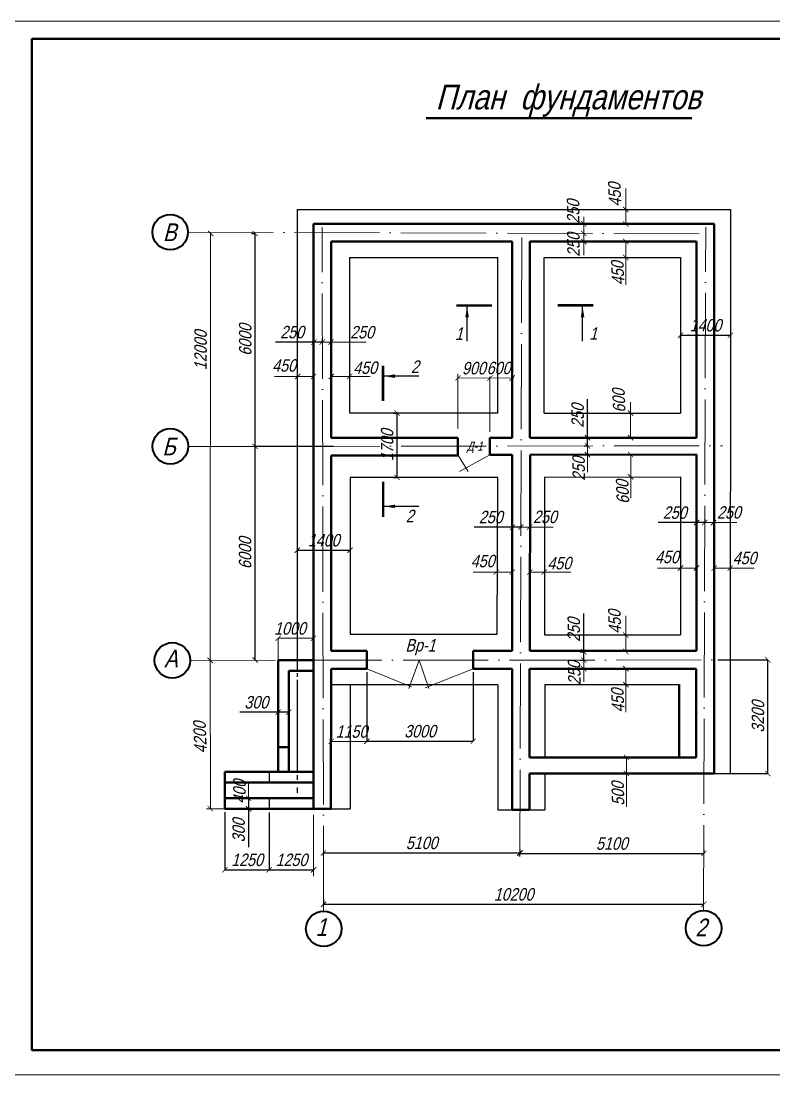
# Model space of a CAD drawing. Header units: millimetres. Extents: x -1570823 to -1042875, y 1331607 to 1425447.
# Drawn here: x -1230011 to -1208800, y 1331868 to 1361568 of the extents above; entities that cross this region are included whole.
import ezdxf

# ---------------------------------------------------------------- set-up
doc = ezdxf.new("R2010")
doc.units = ezdxf.units.MM
doc.linetypes.add('ACAD_ISO04W100', pattern=[30, 24, -3, 0, -3])
for name, color, linetype, lineweight in [('оси', 170, 'ACAD_ISO04W100', 15), ('Пр', 7, 'Continuous', 60), ('проект', 7, 'Continuous', 50), ('Разм.', 7, 'Continuous', 15), ('размер', 7, 'Continuous', 15)]:
    doc.layers.add(name, color=color, linetype=linetype, lineweight=lineweight)
doc.layers.add('разм', color=7, linetype='Continuous')
doc.styles.get("Standard").update_dxf_attribs({"font": 'ARIALN.TTF', "oblique": 15, "height": 350})
doc.dimstyles.new('100', dxfattribs={"dimtxt": 350, "dimasz": 150, "dimexe": 1.25, "dimexo": 100, "dimgap": 100, "dimtad": 1, "dimdec": 0, "dimrnd": 5, "dimtxsty": 'Standard', "dimblk": 'ARCHTICK', "dimcen": 250, "dimaunit": 1, "dimadec": 1, "dimazin": 0, "dimtfac": 1, "dimtdec": 0, "dimtmove": 0, "dimatfit": 3, "dimldrblk": 'NONE', "dimfxl": 1, "dimarcsym": 0})

# ---------------------------------------------------------------- blocks, each defined once
blk = doc.blocks.new('_ArchTick')
at = {"color": 0, "linetype": 'ByBlock', "lineweight": 0, "const_width": 0.15}
blk.add_lwpolyline([(-0.5, -0.5), (0.5, 0.5)], dxfattribs=at)
blk = doc.blocks.new('*D24')
at = {"layer": 'проект', "color": 0, "lineweight": -2, "ltscale": 25, "transparency": 16777216}
for p, q in [((-1223424, 1349579), (-1223417, 1349579)), ((-1223418, 1343562), (-1223418, 1349579)), ((-1223424, 1343562), (-1223417, 1343562))]:
    blk.add_line(p, q, dxfattribs=at)
at = {"layer": 'проект', "color": 0, "lineweight": -2, "ltscale": 25, "transparency": 16777216, "xscale": 150, "yscale": 150, "zscale": 150}
for p, rotation in [((-1223418, 1349579), 90), ((-1223418, 1343562), 270)]:
    blk.add_blockref('_ArchTick', p, dxfattribs=dict(at, rotation=rotation))
at = {"layer": 'проект', "color": 0, "lineweight": 5, "ltscale": 25, "transparency": 16777216, "insert": (-1223697, 1346570), "char_height": 350, "attachment_point": 5, "rotation": 90}
blk.add_mtext('6000', dxfattribs=at)
blk = doc.blocks.new('_None')
blk = doc.blocks.new('*D25')
at = {"layer": 'проект', "color": 0, "lineweight": -2, "ltscale": 25, "transparency": 16777216}
for p, q in [((-1223516, 1355579), (-1223417, 1355579)), ((-1223416, 1349579), (-1223416, 1355579)), ((-1221207, 1349579), (-1223417, 1349579))]:
    blk.add_line(p, q, dxfattribs=at)
at = {"layer": 'проект', "color": 0, "lineweight": -2, "ltscale": 25, "transparency": 16777216, "xscale": 150, "yscale": 150, "zscale": 150}
for p, rotation in [((-1223416, 1355579), 90), ((-1223416, 1349579), 270)]:
    blk.add_blockref('_ArchTick', p, dxfattribs=dict(at, rotation=rotation))
at = {"layer": 'проект', "color": 0, "lineweight": 5, "ltscale": 25, "transparency": 16777216, "insert": (-1223694, 1352579), "char_height": 350, "attachment_point": 5, "rotation": 90}
blk.add_mtext('6000', dxfattribs=at)
blk = doc.blocks.new('*D26')
at = {"layer": 'проект', "color": 0, "lineweight": -2, "ltscale": 25, "transparency": 16777216}
for p, q in [((-1223424, 1349579), (-1223417, 1349579)), ((-1223418, 1343562), (-1223418, 1349579)), ((-1223424, 1343562), (-1223417, 1343562))]:
    blk.add_line(p, q, dxfattribs=at)
at = {"layer": 'проект', "color": 0, "lineweight": -2, "ltscale": 25, "transparency": 16777216, "xscale": 150, "yscale": 150, "zscale": 150}
for p, rotation in [((-1223418, 1349579), 90), ((-1223418, 1343562), 270)]:
    blk.add_blockref('_ArchTick', p, dxfattribs=dict(at, rotation=rotation))
at = {"layer": 'проект', "color": 0, "lineweight": 5, "ltscale": 25, "transparency": 16777216, "insert": (-1223697, 1346570), "char_height": 350, "attachment_point": 5, "rotation": 90}
blk.add_mtext('6000', dxfattribs=at)
blk = doc.blocks.new('*D27')
at = {"layer": 'проект', "color": 0, "lineweight": -2, "ltscale": 25, "transparency": 16777216}
for p, q in [((-1223516, 1355579), (-1223417, 1355579)), ((-1223416, 1349579), (-1223416, 1355579)), ((-1221207, 1349579), (-1223417, 1349579))]:
    blk.add_line(p, q, dxfattribs=at)
at = {"layer": 'проект', "color": 0, "lineweight": -2, "ltscale": 25, "transparency": 16777216, "xscale": 150, "yscale": 150, "zscale": 150}
for p, rotation in [((-1223416, 1355579), 90), ((-1223416, 1349579), 270)]:
    blk.add_blockref('_ArchTick', p, dxfattribs=dict(at, rotation=rotation))
at = {"layer": 'проект', "color": 0, "lineweight": 5, "ltscale": 25, "transparency": 16777216, "insert": (-1223694, 1352579), "char_height": 350, "attachment_point": 5, "rotation": 90}
blk.add_mtext('6000', dxfattribs=at)
blk = doc.blocks.new('*D44')
at = {"layer": 'разм', "color": 0, "lineweight": -2, "ltscale": 25, "transparency": 16777216}
for p, q in [((-1220271, 1343216), (-1220271, 1341273)), ((-1217271, 1343216), (-1217271, 1341273)), ((-1220271, 1341275), (-1217271, 1341275))]:
    blk.add_line(p, q, dxfattribs=at)
at = {"layer": 'разм', "color": 0, "lineweight": -2, "ltscale": 25, "transparency": 16777216, "xscale": 150, "yscale": 150, "zscale": 150, "rotation": 180}
blk.add_blockref('_ArchTick', (-1220271, 1341275), dxfattribs=at)
at = {"layer": 'разм', "color": 0, "lineweight": -2, "ltscale": 25, "transparency": 16777216, "xscale": 150, "yscale": 150, "zscale": 150}
blk.add_blockref('_ArchTick', (-1217271, 1341275), dxfattribs=at)
at = {"layer": 'разм', "color": 0, "lineweight": 5, "ltscale": 25, "transparency": 16777216, "insert": (-1218771, 1341553), "char_height": 350, "attachment_point": 5}
blk.add_mtext('3000', dxfattribs=at)
blk = doc.blocks.new('*D45')
at = {"layer": 'размер', "color": 0, "lineweight": -2, "ltscale": 25, "transparency": 16777216}
for p, q in [((-1214050, 1349826), (-1214050, 1350910)), ((-1214150, 1349826), (-1214052, 1349826)), ((-1214150, 1349594), (-1214052, 1349594)), ((-1214050, 1349594), (-1214050, 1349826))]:
    blk.add_line(p, q, dxfattribs=at)
at = {"layer": 'размер', "color": 0, "lineweight": -2, "ltscale": 25, "transparency": 16777216, "xscale": 150, "yscale": 150, "zscale": 150}
for p, rotation in [((-1214050, 1349826), 89.99962704946932), ((-1214050, 1349594), 269.9996270494694)]:
    blk.add_blockref('_ArchTick', p, dxfattribs=dict(at, rotation=rotation))
at = {"layer": 'размер', "color": 0, "lineweight": 5, "ltscale": 25, "transparency": 16777216, "insert": (-1214329, 1350443), "char_height": 350, "attachment_point": 5, "rotation": 89.9996}
blk.add_mtext('250', dxfattribs=at)
blk = doc.blocks.new('*D46')
at = {"layer": 'размер', "color": 0, "lineweight": -2, "ltscale": 25, "transparency": 16777216}
for p, q in [((-1214158, 1343793), (-1214158, 1344876)), ((-1214258, 1343793), (-1214159, 1343793)), ((-1214158, 1343560), (-1214158, 1343793)), ((-1214258, 1343560), (-1214159, 1343560))]:
    blk.add_line(p, q, dxfattribs=at)
at = {"layer": 'размер', "color": 0, "lineweight": -2, "ltscale": 25, "transparency": 16777216, "xscale": 150, "yscale": 150, "zscale": 150}
for p, rotation in [((-1214158, 1343793), 89.99962704946932), ((-1214158, 1343560), 269.9996270494694)]:
    blk.add_blockref('_ArchTick', p, dxfattribs=dict(at, rotation=rotation))
at = {"layer": 'размер', "color": 0, "lineweight": 5, "ltscale": 25, "transparency": 16777216, "insert": (-1214437, 1344409), "char_height": 350, "attachment_point": 5, "rotation": 89.9996}
blk.add_mtext('250', dxfattribs=at)
blk = doc.blocks.new('*D47')
at = {"layer": 'размер', "color": 0, "lineweight": -2, "ltscale": 25, "transparency": 16777216}
for p, q in [((-1210978, 1347534), (-1210978, 1347435)), ((-1210746, 1347534), (-1210746, 1347435)), ((-1210978, 1347434), (-1212062, 1347434)), ((-1210746, 1347434), (-1210978, 1347434))]:
    blk.add_line(p, q, dxfattribs=at)
at = {"layer": 'размер', "color": 0, "lineweight": -2, "ltscale": 25, "transparency": 16777216, "xscale": 150, "yscale": 150, "zscale": 150}
for p, rotation in [((-1210978, 1347434), 179.9996270494694), ((-1210746, 1347434), 359.9996270494693)]:
    blk.add_blockref('_ArchTick', p, dxfattribs=dict(at, rotation=rotation))
at = {"layer": 'размер', "color": 0, "lineweight": 5, "ltscale": 25, "transparency": 16777216, "insert": (-1211595, 1347713), "char_height": 350, "attachment_point": 5, "rotation": 359.9996}
blk.add_mtext('250', dxfattribs=at)
blk = doc.blocks.new('*D48')
at = {"layer": 'размер', "color": 0, "lineweight": -2, "ltscale": 25, "transparency": 16777216}
for p, q in [((-1216162, 1347308), (-1217246, 1347308)), ((-1216162, 1347408), (-1216162, 1347310)), ((-1215929, 1347308), (-1216162, 1347308)), ((-1215929, 1347408), (-1215929, 1347310))]:
    blk.add_line(p, q, dxfattribs=at)
at = {"layer": 'размер', "color": 0, "lineweight": -2, "ltscale": 25, "transparency": 16777216, "xscale": 150, "yscale": 150, "zscale": 150}
for p, rotation in [((-1216162, 1347308), 179.9996270494694), ((-1215929, 1347308), 359.9996270494693)]:
    blk.add_blockref('_ArchTick', p, dxfattribs=dict(at, rotation=rotation))
at = {"layer": 'размер', "color": 0, "lineweight": 5, "ltscale": 25, "transparency": 16777216, "insert": (-1216779, 1347587), "char_height": 350, "attachment_point": 5, "rotation": 359.9996}
blk.add_mtext('250', dxfattribs=at)
blk = doc.blocks.new('*D49')
at = {"layer": 'размер', "color": 0, "lineweight": -2, "ltscale": 25, "transparency": 16777216}
for p, q in [((-1221759, 1352622), (-1221759, 1352523)), ((-1221527, 1352622), (-1221527, 1352523)), ((-1221759, 1352522), (-1222843, 1352522)), ((-1221527, 1352522), (-1221759, 1352522))]:
    blk.add_line(p, q, dxfattribs=at)
at = {"layer": 'размер', "color": 0, "lineweight": -2, "ltscale": 25, "transparency": 16777216, "xscale": 150, "yscale": 150, "zscale": 150}
for p, rotation in [((-1221759, 1352522), 179.9996270494694), ((-1221527, 1352522), 359.9996270494693)]:
    blk.add_blockref('_ArchTick', p, dxfattribs=dict(at, rotation=rotation))
at = {"layer": 'размер', "color": 0, "lineweight": 5, "ltscale": 25, "transparency": 16777216, "insert": (-1222376, 1352800), "char_height": 350, "attachment_point": 5, "rotation": 359.9996}
blk.add_mtext('250', dxfattribs=at)
blk = doc.blocks.new('*D50')
at = {"layer": 'Разм.', "color": 0, "lineweight": -2, "ltscale": 25, "transparency": 16777216}
for p, q in [((-1210382, 1343563), (-1208968, 1343563)), ((-1208970, 1340363), (-1208970, 1343563)), ((-1210382, 1340363), (-1208968, 1340363))]:
    blk.add_line(p, q, dxfattribs=at)
at = {"layer": 'Разм.', "color": 0, "lineweight": -2, "ltscale": 25, "transparency": 16777216, "xscale": 150, "yscale": 150, "zscale": 150}
for p, rotation in [((-1208970, 1343563), 90), ((-1208970, 1340363), 270)]:
    blk.add_blockref('_ArchTick', p, dxfattribs=dict(at, rotation=rotation))
at = {"layer": 'Разм.', "color": 0, "lineweight": 5, "ltscale": 25, "transparency": 16777216, "insert": (-1209248, 1341963), "char_height": 350, "attachment_point": 5, "rotation": 90}
blk.add_mtext('3200', dxfattribs=at)
blk = doc.blocks.new('*D51')
at = {"layer": 'Разм.', "color": 0, "lineweight": -2, "ltscale": 25, "transparency": 16777216}
for p, q in [((-1221492, 1338125), (-1215956, 1338125)), ((-1221492, 1338041), (-1221492, 1338124)), ((-1215956, 1338225), (-1215956, 1338126))]:
    blk.add_line(p, q, dxfattribs=at)
at = {"layer": 'Разм.', "color": 0, "lineweight": -2, "ltscale": 25, "transparency": 16777216, "xscale": 150, "yscale": 150, "zscale": 150, "rotation": 180}
blk.add_blockref('_ArchTick', (-1221492, 1338125), dxfattribs=at)
at = {"layer": 'Разм.', "color": 0, "lineweight": -2, "ltscale": 25, "transparency": 16777216, "xscale": 150, "yscale": 150, "zscale": 150}
blk.add_blockref('_ArchTick', (-1215956, 1338125), dxfattribs=at)
at = {"layer": 'Разм.', "color": 0, "lineweight": 5, "ltscale": 25, "transparency": 16777216, "insert": (-1218724, 1338404), "char_height": 350, "attachment_point": 5}
blk.add_mtext('5100', dxfattribs=at)
blk = doc.blocks.new('*D52')
at = {"layer": 'Разм.', "color": 0, "lineweight": -2, "ltscale": 25, "transparency": 16777216}
for p, q in [((-1221490, 1336818), (-1221490, 1336674)), ((-1221490, 1336676), (-1210779, 1336676)), ((-1210779, 1336576), (-1210779, 1336674))]:
    blk.add_line(p, q, dxfattribs=at)
at = {"layer": 'Разм.', "color": 0, "lineweight": -2, "ltscale": 25, "transparency": 16777216, "xscale": 150, "yscale": 150, "zscale": 150, "rotation": 180}
blk.add_blockref('_ArchTick', (-1221490, 1336676), dxfattribs=at)
at = {"layer": 'Разм.', "color": 0, "lineweight": -2, "ltscale": 25, "transparency": 16777216, "xscale": 150, "yscale": 150, "zscale": 150}
blk.add_blockref('_ArchTick', (-1210779, 1336676), dxfattribs=at)
at = {"layer": 'Разм.', "color": 0, "lineweight": 5, "ltscale": 25, "transparency": 16777216, "insert": (-1216134, 1336954), "char_height": 350, "attachment_point": 5}
blk.add_mtext('10200', dxfattribs=at)
blk = doc.blocks.new('*D53')
at = {"layer": 'Разм.', "color": 0, "lineweight": -2, "ltscale": 25, "transparency": 16777216}
for p, q in [((-1219517, 1350520), (-1219418, 1350520)), ((-1219417, 1348704), (-1219417, 1350520)), ((-1219517, 1348704), (-1219418, 1348704))]:
    blk.add_line(p, q, dxfattribs=at)
at = {"layer": 'Разм.', "color": 0, "lineweight": -2, "ltscale": 25, "transparency": 16777216, "xscale": 150, "yscale": 150, "zscale": 150}
for p, rotation in [((-1219417, 1350520), 89.99272609464327), ((-1219417, 1348704), 269.9927260946433)]:
    blk.add_blockref('_ArchTick', p, dxfattribs=dict(at, rotation=rotation))
at = {"layer": 'Разм.', "color": 0, "lineweight": 5, "ltscale": 25, "transparency": 16777216, "insert": (-1219695, 1349612), "char_height": 350, "attachment_point": 5, "rotation": 89.9927}
blk.add_mtext('1700', dxfattribs=at)
blk = doc.blocks.new('*D54')
at = {"layer": 'Разм.', "color": 0, "lineweight": -2, "ltscale": 25, "transparency": 16777216}
for p, q in [((-1211432, 1352714), (-1210024, 1352714)), ((-1211432, 1352614), (-1211432, 1352713)), ((-1210024, 1352814), (-1210024, 1352715))]:
    blk.add_line(p, q, dxfattribs=at)
at = {"layer": 'Разм.', "color": 0, "lineweight": -2, "ltscale": 25, "transparency": 16777216, "xscale": 150, "yscale": 150, "zscale": 150, "rotation": 180}
blk.add_blockref('_ArchTick', (-1211432, 1352714), dxfattribs=at)
at = {"layer": 'Разм.', "color": 0, "lineweight": -2, "ltscale": 25, "transparency": 16777216, "xscale": 150, "yscale": 150, "zscale": 150}
blk.add_blockref('_ArchTick', (-1210024, 1352714), dxfattribs=at)
at = {"layer": 'Разм.', "color": 0, "lineweight": 5, "ltscale": 25, "transparency": 16777216, "insert": (-1210728, 1352993), "char_height": 350, "attachment_point": 5}
blk.add_mtext('1400', dxfattribs=at)
blk = doc.blocks.new('*D55')
at = {"layer": 'Разм.', "color": 0, "lineweight": -2, "ltscale": 25, "transparency": 16777216}
for p, q in [((-1222228, 1346757), (-1222228, 1346658)), ((-1222228, 1346657), (-1220742, 1346657)), ((-1220742, 1346757), (-1220742, 1346658))]:
    blk.add_line(p, q, dxfattribs=at)
at = {"layer": 'Разм.', "color": 0, "lineweight": -2, "ltscale": 25, "transparency": 16777216, "xscale": 150, "yscale": 150, "zscale": 150, "rotation": 180}
blk.add_blockref('_ArchTick', (-1222228, 1346657), dxfattribs=at)
at = {"layer": 'Разм.', "color": 0, "lineweight": -2, "ltscale": 25, "transparency": 16777216, "xscale": 150, "yscale": 150, "zscale": 150}
blk.add_blockref('_ArchTick', (-1220742, 1346657), dxfattribs=at)
at = {"layer": 'Разм.', "color": 0, "lineweight": 5, "ltscale": 25, "transparency": 16777216, "insert": (-1221485, 1346935), "char_height": 350, "attachment_point": 5}
blk.add_mtext('1400', dxfattribs=at)
blk = doc.blocks.new('*D89')
at = {"layer": 'разм', "color": 0, "lineweight": -2, "ltscale": 25, "transparency": 16777216}
for p, q in [((-1222770, 1342190), (-1222770, 1342091)), ((-1222770, 1342090), (-1223849, 1342090)), ((-1222470, 1342090), (-1222770, 1342090)), ((-1222470, 1341990), (-1222470, 1342089))]:
    blk.add_line(p, q, dxfattribs=at)
at = {"layer": 'разм', "color": 0, "lineweight": -2, "ltscale": 25, "transparency": 16777216, "xscale": 150, "yscale": 150, "zscale": 150, "rotation": 180}
blk.add_blockref('_ArchTick', (-1222770, 1342090), dxfattribs=at)
at = {"layer": 'разм', "color": 0, "lineweight": -2, "ltscale": 25, "transparency": 16777216, "xscale": 150, "yscale": 150, "zscale": 150}
blk.add_blockref('_ArchTick', (-1222470, 1342090), dxfattribs=at)
at = {"layer": 'разм', "color": 0, "lineweight": 5, "ltscale": 25, "transparency": 16777216, "insert": (-1223384, 1342369), "char_height": 350, "attachment_point": 5}
blk.add_mtext('300', dxfattribs=at)
blk = doc.blocks.new('*D90')
at = {"layer": 'разм', "color": 0, "lineweight": -2, "ltscale": 25, "transparency": 16777216}
for p, q in [((-1223599, 1339663), (-1223600, 1339367)), ((-1223499, 1339663), (-1223598, 1339663)), ((-1223600, 1339367), (-1223602, 1338288)), ((-1223500, 1339367), (-1223598, 1339367))]:
    blk.add_line(p, q, dxfattribs=at)
at = {"layer": 'разм', "color": 0, "lineweight": -2, "ltscale": 25, "transparency": 16777216, "xscale": 150, "yscale": 150, "zscale": 150}
for p, rotation in [((-1223599, 1339663), 89.85978942424984), ((-1223600, 1339367), 269.8597894242499)]:
    blk.add_blockref('_ArchTick', p, dxfattribs=dict(at, rotation=rotation))
at = {"layer": 'разм', "color": 0, "lineweight": 5, "ltscale": 25, "transparency": 16777216, "insert": (-1223880, 1338754), "char_height": 350, "attachment_point": 5, "rotation": 89.8598}
blk.add_mtext('300', dxfattribs=at)
blk = doc.blocks.new('*D92')
at = {"layer": 'разм', "color": 0, "lineweight": -2, "ltscale": 25, "transparency": 16777216}
for p, q in [((-1224270, 1339269), (-1224270, 1337647)), ((-1223020, 1339266), (-1223020, 1337647)), ((-1224270, 1337649), (-1223020, 1337649))]:
    blk.add_line(p, q, dxfattribs=at)
at = {"layer": 'разм', "color": 0, "lineweight": -2, "ltscale": 25, "transparency": 16777216, "xscale": 150, "yscale": 150, "zscale": 150, "rotation": 180}
blk.add_blockref('_ArchTick', (-1224270, 1337649), dxfattribs=at)
at = {"layer": 'разм', "color": 0, "lineweight": -2, "ltscale": 25, "transparency": 16777216, "xscale": 150, "yscale": 150, "zscale": 150}
blk.add_blockref('_ArchTick', (-1223020, 1337649), dxfattribs=at)
at = {"layer": 'разм', "color": 0, "lineweight": 5, "ltscale": 25, "transparency": 16777216, "insert": (-1223645, 1337927), "char_height": 350, "attachment_point": 5}
blk.add_mtext('1250', dxfattribs=at)
blk = doc.blocks.new('*D93')
at = {"layer": 'разм', "color": 0, "lineweight": -2, "ltscale": 25, "transparency": 16777216}
for p, q in [((-1223020, 1339266), (-1223020, 1337647)), ((-1223020, 1337649), (-1221768, 1337649)), ((-1221768, 1337644), (-1221768, 1337647))]:
    blk.add_line(p, q, dxfattribs=at)
at = {"layer": 'разм', "color": 0, "lineweight": -2, "ltscale": 25, "transparency": 16777216, "xscale": 150, "yscale": 150, "zscale": 150, "rotation": 180}
blk.add_blockref('_ArchTick', (-1223020, 1337649), dxfattribs=at)
at = {"layer": 'разм', "color": 0, "lineweight": -2, "ltscale": 25, "transparency": 16777216, "xscale": 150, "yscale": 150, "zscale": 150}
blk.add_blockref('_ArchTick', (-1221768, 1337649), dxfattribs=at)
at = {"layer": 'разм', "color": 0, "lineweight": 5, "ltscale": 25, "transparency": 16777216, "insert": (-1222394, 1337927), "char_height": 350, "attachment_point": 5}
blk.add_mtext('1250', dxfattribs=at)
blk = doc.blocks.new('*D127')
at = {"layer": 'проект', "color": 0, "lineweight": -2, "ltscale": 50, "transparency": 16777216}
for p, q in [((-1215956, 1338109), (-1210775, 1338109)), ((-1215956, 1338025), (-1215956, 1338107)), ((-1210775, 1338209), (-1210775, 1338110))]:
    blk.add_line(p, q, dxfattribs=at)
at = {"layer": 'проект', "color": 0, "lineweight": -2, "ltscale": 50, "transparency": 16777216, "xscale": 150, "yscale": 150, "zscale": 150, "rotation": 180}
blk.add_blockref('_ArchTick', (-1215956, 1338109), dxfattribs=at)
at = {"layer": 'проект', "color": 0, "lineweight": -2, "ltscale": 50, "transparency": 16777216, "xscale": 150, "yscale": 150, "zscale": 150}
blk.add_blockref('_ArchTick', (-1210775, 1338109), dxfattribs=at)
at = {"layer": 'проект', "color": 0, "lineweight": 5, "ltscale": 50, "transparency": 16777216, "insert": (-1213366, 1338387), "char_height": 350, "attachment_point": 5}
blk.add_mtext('5100', dxfattribs=at)

msp = doc.modelspace()

# ---------------------------------------------------------------- hatches: boundary and pattern name
at = {"ltscale": 50}
for points in [[(-1217444.1, 1353518.5), (-1217494.3, 1353218.5), (-1217393.9, 1353218.5)], [(-1217444.1, 1353518.5), (-1217494.3, 1353218.5), (-1217393.9, 1353218.5)], [(-1214191.2, 1353522.2), (-1214141, 1353222.2), (-1214241.4, 1353222.2)], [(-1214191.2, 1353522.2), (-1214141, 1353222.2), (-1214241.4, 1353222.2)], [(-1219777.5, 1351561.1), (-1219477.5, 1351611.3), (-1219477.5, 1351510.9)], [(-1219777.5, 1351561.1), (-1219477.5, 1351611.3), (-1219477.5, 1351510.9)], [(-1219773.9, 1347891.2), (-1219473.9, 1347841), (-1219473.9, 1347941.4)], [(-1219773.9, 1347891.2), (-1219473.9, 1347841), (-1219473.9, 1347941.4)]]:
    msp.add_hatch(color=256, dxfattribs=at).paths.add_polyline_path(points)

# ---------------------------------------------------------------- linework, layer by layer
at = {"linetype": 'Continuous', "ltscale": 50}
for p, q in [((-1217444.1, 1352546.3), (-1217444.1, 1353557.2)), ((-1217444.1, 1352546.3), (-1217444.1, 1353557.2)), ((-1214191.2, 1352549.9), (-1214191.2, 1353560.8)), ((-1214191.2, 1352549.9), (-1214191.2, 1353560.8)), ((-1218805.2, 1351561.1), (-1219816.1, 1351561.1)), ((-1218805.2, 1351561.1), (-1219816.1, 1351561.1)), ((-1218801.6, 1347891.2), (-1219812.5, 1347891.2)), ((-1218801.6, 1347891.2), (-1219812.5, 1347891.2))]:
    msp.add_line(p, q, dxfattribs=at)
at = {"lineweight": 15}
msp.add_line((-1206227.9, 1331867.8), (-1231712.2, 1331867.8), dxfattribs=at)
msp.add_line((-1206227.9, 1331867.8), (-1231712.2, 1331867.8), dxfattribs=at)
at = {"linetype": 'Continuous', "ltscale": 50, "const_width": 70}
for points in [[(-1217744.1, 1353553.5), (-1216744.1, 1353553.5)], [(-1217744.1, 1353553.5), (-1216744.1, 1353553.5)], [(-1213891.2, 1353557.2), (-1214891.2, 1353557.2)], [(-1213891.2, 1353557.2), (-1214891.2, 1353557.2)], [(-1219812.5, 1351861.1), (-1219812.5, 1350861.1)], [(-1219812.5, 1351861.1), (-1219812.5, 1350861.1)], [(-1219808.9, 1347591.2), (-1219808.9, 1348591.2)], [(-1219808.9, 1347591.2), (-1219808.9, 1348591.2)]]:
    msp.add_lwpolyline(points, dxfattribs=at)
at = {"layer": 'оси', "lineweight": 15, "ltscale": 100}
for p, q in [((-1225308.5, 1355619.7), (-1210400, 1355572.2)), ((-1225308.5, 1355619.7), (-1210400, 1355572.2)), ((-1221488.6, 1336486.6), (-1221528.1, 1355756.8)), ((-1215956.5, 1338065.1), (-1215905.1, 1355756.8)), ((-1210779.7, 1336504.4), (-1210719.1, 1355756.8)), ((-1225305.5, 1349575.8), (-1210252.6, 1349599.6)), ((-1225249.2, 1343550.8), (-1209070.8, 1343564.6)), ((-1225249.2, 1343550.8), (-1209070.8, 1343564.6))]:
    msp.add_line(p, q, dxfattribs=at)
at = {"layer": 'Пр', "lineweight": 40}
for centre in [(-1225808.5, 1355619.7), (-1225808.5, 1355619.7), (-1225805.5, 1349583.3), (-1225805.5, 1349583.3), (-1225749.2, 1343550.8), (-1225749.2, 1343550.8), (-1210779.7, 1336004.4), (-1210779.7, 1336004.4), (-1221483.8, 1335986.6), (-1221483.8, 1335986.6)]:
    msp.add_circle(centre, 500, dxfattribs=at)
at = {"layer": 'проект'}
for p, q in [((-1229712.2, 1332567.8), (-1229712.2, 1361067.8)), ((-1190212.2, 1361067.8), (-1229712.2, 1361067.8)), ((-1229712.2, 1332567.8), (-1229712.2, 1361067.8)), ((-1190212.2, 1361067.8), (-1229712.2, 1361067.8)), ((-1190212.2, 1332567.8), (-1229712.2, 1332567.8)), ((-1190212.2, 1332567.8), (-1229712.2, 1332567.8))]:
    msp.add_line(p, q, dxfattribs=at)
at = {"layer": 'проект', "ltscale": 25}
for p, q in [((-1218594.3, 1358833), (-1213033.3, 1358833)), ((-1218594.3, 1358833), (-1211115.4, 1358833)), ((-1221770.1, 1355856.8), (-1210481.9, 1355856.7)), ((-1221770.1, 1355856.8), (-1221769.8, 1339362.9)), ((-1210481.9, 1355856.7), (-1210481.9, 1340363.1)), ((-1221270.5, 1355356.9), (-1221271.2, 1349826.4)), ((-1221270.5, 1355356.9), (-1216176.1, 1355356.9)), ((-1221270.5, 1355356.9), (-1216176.1, 1355356.9)), ((-1216176.6, 1349825.7), (-1216176.1, 1355356.9)), ((-1215672.9, 1349826), (-1215672.9, 1355356.9)), ((-1215672.9, 1355356.9), (-1210981.9, 1355356.9)), ((-1215672.9, 1355356.9), (-1210981.9, 1355356.9)), ((-1210981.9, 1355356.9), (-1210981.9, 1349825.9)), ((-1221271.2, 1349871.4), (-1221266.8, 1349871.4)), ((-1221271.2, 1349826.4), (-1217702.1, 1349826.3)), ((-1217702.1, 1349826.3), (-1217700.9, 1349328.5)), ((-1216802.1, 1349826), (-1216176.6, 1349825.7)), ((-1216802, 1349826), (-1216801, 1349343.7)), ((-1215672.9, 1349826), (-1210981.9, 1349825.9)), ((-1221271.4, 1349321.5), (-1221272, 1343816.3)), ((-1221271.3, 1349321.5), (-1217700.9, 1349328.5)), ((-1216801, 1349343.7), (-1216174.8, 1349344.9)), ((-1216175, 1343816.3), (-1216174.8, 1349345)), ((-1215672.3, 1343816.4), (-1215672.1, 1349345.9)), ((-1215672.1, 1349345.9), (-1210982.9, 1349355.1)), ((-1210982.9, 1349355.1), (-1210982.7, 1343816.3)), ((-1221272, 1343816.3), (-1220271.4, 1343816.3)), ((-1220271.4, 1343316.3), (-1220271.4, 1343816.3)), ((-1217271.4, 1343316.3), (-1217271.4, 1343816.3)), ((-1217271.4, 1343816.3), (-1216175, 1343816.3)), ((-1215672.3, 1343816.4), (-1210982.7, 1343816.3)), ((-1221770.1, 1343553.8), (-1222770.1, 1343553.8)), ((-1222770.1, 1343553), (-1222769.9, 1341106.5)), ((-1221769.8, 1339362.9), (-1221773.4, 1343553.8)), ((-1222769.9, 1343306.5), (-1222769.9, 1340405.5)), ((-1221770.1, 1343253.8), (-1222470.1, 1343252.8)), ((-1222470.1, 1343252.8), (-1222469.9, 1340405.5)), ((-1221271.4, 1343316.3), (-1221284.3, 1339362.9)), ((-1221271.4, 1343316.3), (-1220271.4, 1343316.3)), ((-1217271.4, 1343316.3), (-1216176.2, 1343316.2)), ((-1216176.2, 1343316.3), (-1216170, 1339340.1)), ((-1215681.9, 1343316.4), (-1215681.9, 1340813.1)), ((-1215681.9, 1343316.4), (-1210985.8, 1343316.3)), ((-1210985.8, 1343316.3), (-1210985.8, 1340813.1)), ((-1211465.5, 1342866.3), (-1211465.4, 1340813.1)), ((-1222469.9, 1341106.5), (-1222769.9, 1341106.5)), ((-1210985.8, 1340813.1), (-1215681.9, 1340813)), ((-1221769.8, 1340405.5), (-1224269.8, 1340405.5)), ((-1224269.8, 1340405.5), (-1224269.8, 1339369)), ((-1210481.9, 1340363.1), (-1215681.9, 1340363)), ((-1215681.9, 1340363.1), (-1215681.9, 1339342.7)), ((-1221769.8, 1340105.5), (-1224269.8, 1340105.5)), ((-1221770.1, 1339662.9), (-1224269.8, 1339662.9)), ((-1221769.8, 1339362.9), (-1224269.8, 1339369)), ((-1221769.8, 1339362.9), (-1221284.3, 1339362.9)), ((-1216170, 1339340), (-1215681.9, 1339340.1))]:
    msp.add_line(p, q, dxfattribs=at)
at = {"layer": 'проект', "lineweight": 30, "ltscale": 25}
for p, q in [((-1222228.3, 1356256.8), (-1210022.2, 1356256.7)), ((-1222228.3, 1356256.8), (-1222228.3, 1343285.5)), ((-1210022.2, 1356256.7), (-1210030.4, 1340363.1)), ((-1220755.2, 1354906.8), (-1220755.8, 1350527.1)), ((-1220755.2, 1354906.8), (-1216576.5, 1354906.9)), ((-1216576.6, 1350519.3), (-1216576.5, 1354906.9)), ((-1215272.6, 1350521.3), (-1215272.9, 1354906.9)), ((-1215272.9, 1354906.9), (-1211431.9, 1354906.9)), ((-1211431.9, 1354906.9), (-1211431.9, 1350521.3)), ((-1216576.6, 1350519.3), (-1220755.8, 1350519.9)), ((-1215272.6, 1350521.4), (-1211431.9, 1350521.3)), ((-1216579.9, 1348703.5), (-1220742.4, 1348703.6)), ((-1220742.4, 1348703.6), (-1220742.4, 1344291.6)), ((-1216596.3, 1344291.6), (-1216579.9, 1348703.5)), ((-1215268.1, 1348718.3), (-1211431.5, 1348725.8)), ((-1211431.6, 1348725.8), (-1211432.7, 1344266.3)), ((-1220742.4, 1344291.6), (-1216596.3, 1344291.6)), ((-1215268.1, 1344266.3), (-1211432.7, 1344266.3)), ((-1222228.3, 1343189.7), (-1222228.3, 1343085.8)), ((-1222228.3, 1343005.9), (-1222228.3, 1340387.8)), ((-1216580.8, 1342865.1), (-1221271.4, 1342865.1)), ((-1220738.7, 1342865.1), (-1220738.7, 1339366.1)), ((-1216580.8, 1342865.1), (-1216580.8, 1339335.5)), ((-1215253.5, 1342866.3), (-1211465.5, 1342866.3)), ((-1215253.5, 1342866.3), (-1215253.5, 1340813)), ((-1223019.8, 1340405.5), (-1223019.8, 1340105.5)), ((-1215253.9, 1340363), (-1215254.1, 1339340)), ((-1210481.9, 1340363.1), (-1210030.4, 1340362.9)), ((-1222228.3, 1340312), (-1222228.3, 1340182.3)), ((-1222228.3, 1339972.1), (-1222228.3, 1339817.5)), ((-1223019.8, 1339662.9), (-1223019.8, 1339369)), ((-1221284.3, 1339362.9), (-1220738.7, 1339362.9)), ((-1216580.8, 1339335.5), (-1216170, 1339336.2)), ((-1215681.9, 1339340.1), (-1215254.1, 1339340))]:
    msp.add_line(p, q, dxfattribs=at)
at = {"layer": 'проект', "lineweight": 5, "ltscale": 25}
for p, q in [((-1224681.7, 1343551.2), (-1224672.5, 1355582.6)), ((-1220710.4, 1355356.9), (-1220611.8, 1355356.9)), ((-1220710.4, 1355356.9), (-1220611.8, 1355356.9)), ((-1217708.3, 1350089.6), (-1217708.3, 1351623.3)), ((-1217708.3, 1351508.9), (-1216126.6, 1351508.8)), ((-1216799.8, 1349990), (-1216799.8, 1351543.4)), ((-1214050.3, 1349593.6), (-1214050.3, 1349990.4)), ((-1220710.5, 1343554.8), (-1220611.8, 1343554.8)), ((-1220710.5, 1343554.8), (-1220611.8, 1343554.8))]:
    msp.add_line(p, q, dxfattribs=at)
at = {"layer": 'проект', "lineweight": 5, "ltscale": 50}
msp.add_line((-1223600.8, 1340105.5), (-1223601.9, 1339662.9), dxfattribs=at)
at = {"layer": 'разм', "lineweight": 5, "ltscale": 25}
for p, q in [((-1217701, 1349341.9), (-1217413.5, 1348875.8)), ((-1216801, 1349343.7), (-1217656.7, 1348872.4)), ((-1222769.9, 1343406.5), (-1222769.9, 1344174.6)), ((-1222769.9, 1344173.3), (-1221773.2, 1344173.3)), ((-1221773.2, 1343407.4), (-1221773.2, 1344174.6)), ((-1224681.7, 1343551.2), (-1224676.2, 1339369)), ((-1218794.7, 1343556.3), (-1219083, 1342762)), ((-1218794.7, 1343556.3), (-1218524.2, 1342758)), ((-1221271.4, 1343216.3), (-1221271.4, 1341266.3)), ((-1220271.4, 1343316.3), (-1219007.6, 1342800.7)), ((-1220271.4, 1343216.3), (-1220271.4, 1341266.3)), ((-1217271.4, 1343316.3), (-1218624.7, 1342781.1)), ((-1221271.4, 1341267.5), (-1220271.4, 1341267.5)), ((-1220271.4, 1341267.5), (-1220271.4, 1341267.5)), ((-1221775.5, 1339194.4), (-1221775.5, 1337472.1))]:
    msp.add_line(p, q, dxfattribs=at)
at = {"layer": 'разм', "lineweight": 30, "ltscale": 25}
msp.add_line((-1215268.1, 1348718.3), (-1215268.1, 1344266.3), dxfattribs=at)
at = {"layer": 'Разм.', "lineweight": 5, "ltscale": 25}
for p, q in [((-1212974.5, 1356846.6), (-1212974.5, 1355846.9)), ((-1214159.2, 1356050.7), (-1214159.2, 1354967.4)), ((-1212971.4, 1355359.5), (-1212971.4, 1354131.5)), ((-1221526.6, 1352520.4), (-1220292, 1352520.4)), ((-1222868.9, 1351551), (-1221770, 1351551)), ((-1221271, 1351551), (-1220173.9, 1351549.2)), ((-1212838.5, 1350825.6), (-1212838.5, 1349825.9)), ((-1214051.5, 1349593.6), (-1214051, 1348852.3)), ((-1212835.4, 1349351.5), (-1212835.4, 1348123.5)), ((-1215929.5, 1347307), (-1215023.8, 1347307)), ((-1210745.6, 1347432.8), (-1209840, 1347432.8)), ((-1217273.8, 1346038.9), (-1216174.9, 1346038.9)), ((-1215672.2, 1346038.9), (-1214518.8, 1346038.9)), ((-1212081.7, 1346153.2), (-1210982.8, 1346153.2)), ((-1211432.3, 1346253.2), (-1211432.3, 1346154.5)), ((-1210982.8, 1346253.2), (-1210982.8, 1346154.5)), ((-1210481.9, 1346153.2), (-1209353.1, 1346153.2)), ((-1212974.6, 1344806), (-1212974.6, 1343806.3)), ((-1214159.3, 1343560.3), (-1214159.3, 1342943.5)), ((-1212971.5, 1343318.9), (-1212971.5, 1342090.9)), ((-1212954.5, 1340813.1), (-1212954.5, 1339419.8)), ((-1222119.2, 1339369), (-1224784.1, 1339369))]:
    msp.add_line(p, q, dxfattribs=at)
at = {"layer": 'размер'}
for p, q in [((-1189712.2, 1361567.8), (-1231712.2, 1361567.8)), ((-1189712.2, 1361567.8), (-1231712.2, 1361567.8)), ((-1189752.8, 1331867.8), (-1231712.2, 1331867.8)), ((-1189752.8, 1331867.8), (-1231712.2, 1331867.8))]:
    msp.add_line(p, q, dxfattribs=at)

# ---------------------------------------------------------------- block references
at = {"layer": 'проект', "lineweight": 5, "ltscale": 25}
for p, xscale, yscale, zscale, rotation in [((-1212974.5, 1356256.7), 150.0000000000025, 150.0000000000025, 150.0000000000025, 269.9561628899225), ((-1214159.1, 1355856.6), 150.0000000000025, 150.0000000000025, 150.0000000000025, 269.9561628899225), ((-1212974.5, 1355846.9), 150.0000000000025, 150.0000000000025, 150.0000000000025, 269.9561628899225), ((-1224672.5, 1355582.6), 150.0000000000025, 150.0000000000025, 150.0000000000025, 89.95616288992248), ((-1224672.5, 1355582.6), 150.0000000000025, 150.0000000000025, 150.0000000000025, 89.95616288992248), ((-1214159.1, 1355584.1), 150.0000000000025, 150.0000000000025, 150.0000000000025, 269.9561628899225), ((-1214159.1, 1355356.7), 150.0000000000025, 150.0000000000025, 150.0000000000025, 269.9561628899225), ((-1212971.4, 1355356.9), 150.0000000000025, 150.0000000000025, 150.0000000000025, 269.9561628899225), ((-1212971.4, 1354906.9), 150.0000000000025, 150.0000000000025, 150.0000000000025, 269.9561628899225), ((-1221282, 1352520.6), 150.0000000000026, 150.0000000000026, 150.0000000000026, 359.9561628898502), ((-1212838.5, 1350521.3), 150.0000000000025, 150.0000000000025, 150.0000000000025, 269.9561628899225), ((-1212838.5, 1349825.9), 150.0000000000025, 150.0000000000025, 150.0000000000025, 269.9561628899225), ((-1214051.4, 1349349), 150.0000000000025, 150.0000000000025, 150.0000000000025, 269.9561628899225), ((-1212835.4, 1349349), 150.0000000000025, 150.0000000000025, 150.0000000000025, 269.9561628899225), ((-1212835.4, 1348723.1), 150.0000000000025, 150.0000000000025, 150.0000000000025, 269.9561628899225), ((-1210501, 1347433), 150.0000000000026, 150.0000000000026, 150.0000000000026, 359.9561628898502), ((-1215684.9, 1347307.2), 150.0000000000026, 150.0000000000026, 150.0000000000026, 359.9561628898502), ((-1212974.6, 1344266.3), 150.0000000000025, 150.0000000000025, 150.0000000000025, 269.9561628899225), ((-1224681.7, 1343551.2), 150.0000000000025, 150.0000000000025, 150.0000000000025, 269.9561628899225), ((-1224681.7, 1343551.2), 150.0000000000025, 150.0000000000025, 150.0000000000025, 269.9561628899225), ((-1212974.6, 1343806.3), 150.0000000000025, 150.0000000000025, 150.0000000000025, 269.9561628899225), ((-1214159.1, 1343315.6), 150.0000000000025, 150.0000000000025, 150.0000000000025, 269.9561628899225), ((-1212971.5, 1343316.3), 150.0000000000025, 150.0000000000025, 150.0000000000025, 269.9561628899225), ((-1212971.5, 1342866.3), 150.0000000000025, 150.0000000000025, 150.0000000000025, 269.9561628899225), ((-1212954.3, 1340812.3), 150.0000000000025, 150.0000000000025, 150.0000000000025, 269.9561628899225), ((-1212954.3, 1340362.3), 150.0000000000025, 150.0000000000025, 150.0000000000025, 269.9561628899225), ((-1224682.2, 1339374.9), 150.0000000000025, 150.0000000000025, 150.0000000000025, 269.9561628899225)]:
    msp.add_blockref('_ArchTick', p, dxfattribs=dict(at, xscale=xscale, yscale=yscale, zscale=zscale, rotation=rotation))
at = {"layer": 'разм', "lineweight": 5, "ltscale": 25, "xscale": 150, "yscale": 150, "zscale": 150, "rotation": 180}
for p in [(-1217700.9, 1351508.9), (-1216799.8, 1351508.9), (-1216176.6, 1351508.6), (-1222769.9, 1344173.3), (-1221271.4, 1341267.5)]:
    msp.add_blockref('_ArchTick', p, dxfattribs=at)
at = {"layer": 'разм', "lineweight": 5, "ltscale": 25, "xscale": 150, "yscale": 150, "zscale": 150}
for p in [(-1221773.2, 1344173.3), (-1220271.4, 1341267.5)]:
    msp.add_blockref('_ArchTick', p, dxfattribs=at)
at = {"layer": 'Разм.', "lineweight": 5, "ltscale": 25, "xscale": 150, "yscale": 150, "zscale": 150, "rotation": 180}
for p in [(-1222219.5, 1351551), (-1221271, 1351551), (-1216624.4, 1346038.9), (-1215672.2, 1346038.9), (-1211432.3, 1346153.2), (-1210481.9, 1346153.2), (-1210028.4, 1346152.4)]:
    msp.add_blockref('_ArchTick', p, dxfattribs=at)
at = {"layer": 'Разм.', "lineweight": 5, "ltscale": 25, "xscale": 150, "yscale": 150, "zscale": 150}
for p in [(-1221770, 1351551), (-1220755.6, 1351551), (-1216174.9, 1346038.9), (-1215268.1, 1346038.9), (-1210982.8, 1346153.2)]:
    msp.add_blockref('_ArchTick', p, dxfattribs=at)

# ---------------------------------------------------------------- texts
at = {"layer": 'Пр', "lineweight": 15, "oblique": 15}
for s, p in [('В', (-1226016.1, 1355365.2)), ('В', (-1226016.1, 1355365.2)), ('Б', (-1226032.6, 1349327.2)), ('Б', (-1226032.6, 1349327.2)), ('А', (-1225982.6, 1343354.2)), ('А', (-1225982.6, 1343354.2)), ('1', (-1221712.8, 1335785.3)), ('1', (-1221712.8, 1335785.3)), ('2', (-1211013, 1335771.6)), ('2', (-1211013, 1335771.6))]:
    msp.add_text(s, height=500, dxfattribs=at).set_placement(p)
at = {"layer": 'проект', "ltscale": 25, "oblique": 15}
msp.add_text('План  фундаментов ', height=700, dxfattribs=at).set_placement((-1218331.9, 1359078.5))
at = {"layer": 'проект', "lineweight": 5, "ltscale": 25, "oblique": 15}
msp.add_text('Д-1', height=250, dxfattribs=at).set_placement((-1217448.5, 1349465))
at = {"layer": 'проект', "lineweight": 5, "ltscale": 50, "oblique": 15}
msp.add_text('400', height=350, rotation=90, dxfattribs=at).set_placement((-1223683.4, 1339512.7))
at = {"layer": 'проект', "lineweight": 5, "ltscale": 25, "insert": (-1224952.1, 1352286.9), "char_height": 350, "attachment_point": 5, "rotation": 89.95616}
msp.add_mtext('12000', dxfattribs=at)
msp.add_mtext('12000', dxfattribs=at)
at = {"layer": 'разм', "lineweight": 5, "ltscale": 25, "oblique": 15}
for s, p in [('600', (-1216893.4, 1351616.5)), ('Вр-1', (-1219182.3, 1343800.4))]:
    msp.add_text(s, height=350, dxfattribs=at).set_placement(p)
at = {"layer": 'разм', "lineweight": 5, "ltscale": 25, "char_height": 350, "attachment_point": 5}
for s, insert in [('900', (-1217254.4, 1351784)), ('1000', (-1222435.9, 1344448.3)), ('1150', (-1220703.7, 1341542.5))]:
    msp.add_mtext(s, dxfattribs=dict(at, insert=insert))
at = {"layer": 'Разм.', "lineweight": 5, "ltscale": 25, "oblique": 15}
for s, rotation, p in [('450', 92.29177, (-1213096.7, 1356347.7)), ('250', 90.8695, (-1214276.5, 1355863)), ('250', 90.8695, (-1214267.9, 1354925.4)), ('450', 92.29177, (-1213010.9, 1354130.3)), ('600', 92.29177, (-1212981, 1350536.6)), ('250', 90.8695, (-1214119.4, 1348616.8)), ('600', 92.29177, (-1212874.9, 1347965.7)), ('450', 92.29177, (-1213096.8, 1344307.2)), ('250', 90.8695, (-1214245.9, 1342859)), ('450', 92.29177, (-1213011, 1342089.7)), ('4200', 92.31017, (-1224775.2, 1340935.5)), ('500', 91.43294, (-1213011.8, 1339458.8))]:
    msp.add_text(s, height=350, rotation=rotation, dxfattribs=at).set_placement(p)
for s, p in [('250', (-1220738.4, 1352624.1)), ('1', (-1217784.6, 1352583.5)), ('1', (-1217784.6, 1352583.5)), ('1', (-1214000.9, 1352587.2)), ('1', (-1214000.9, 1352587.2)), ('2', (-1219023.4, 1351653.1)), ('2', (-1219170.3, 1347445.4)), ('250', (-1210402.3, 1347546)), ('250', (-1215586.1, 1347420.2))]:
    msp.add_text(s, height=350, dxfattribs=at).set_placement(p)
at = {"layer": 'Разм.', "lineweight": 5, "ltscale": 25, "char_height": 350, "attachment_point": 5}
for insert in [(-1222601.5, 1351859.6), (-1220318.5, 1351795.2), (-1211814.3, 1346461.8), (-1209626.5, 1346433.2), (-1217006.4, 1346347.5), (-1214847.6, 1346288.7)]:
    msp.add_mtext('450', dxfattribs=dict(at, insert=insert))

# ---------------------------------------------------------------- dimensions: what is measured, and where the dimension line sits
at = {"layer": 'проект', "lineweight": 5, "ltscale": 25}
for picture in ['*D25', '*D27']:
    dim = msp.add_linear_dim(base=(-1223415.8, 1355578.8), p1=(-1221107.5, 1349578.8), p2=(-1223415.8, 1355578.8), angle=270, dimstyle='100', override={"dimtmove": 1}, dxfattribs=at)
    dim.commit()
    dim.dimension.update_dxf_attribs({"geometry": picture, "text_midpoint": (-1223694.5, 1352578.8)})
for picture in ['*D24', '*D26']:
    dim = msp.add_aligned_dim(p1=(-1223524.2, 1343561.9), p2=(-1223524.2, 1349578.8), distance=-105.9, text='6000', dimstyle='100', dxfattribs=at)
    dim.commit()
    dim.dimension.update_dxf_attribs({"geometry": picture, "text_midpoint": (-1223697, 1346570.3)})
at = {"layer": 'проект', "lineweight": 5, "ltscale": 50}
dim = msp.add_linear_dim(base=(-1210774.7, 1338108.6), p1=(-1215956.3, 1338124.9), p2=(-1210774.7, 1338108.6), text='5100', dimstyle='100', dxfattribs=at)
dim.commit()
dim.dimension.update_dxf_attribs({"geometry": '*D127', "text_midpoint": (-1213365.5, 1338387.3)})
at = {"layer": 'разм', "lineweight": 5, "ltscale": 25}
for base, p1, p2, picture, middle in [((-1217271.4, 1341274.7), (-1220271.4, 1343316.3), (-1217271.4, 1343316.3), '*D44', (-1218771.4, 1341553.4)), ((-1222769.9, 1342090), (-1222469.9, 1342090), (-1222769.9, 1342090), '*D89', (-1223384.3, 1342368.7)), ((-1223019.8, 1337648.7), (-1224269.8, 1339369), (-1223019.8, 1339365.9), '*D92', (-1223644.8, 1337927.4))]:
    dim = msp.add_linear_dim(base=base, p1=p1, p2=p2, dimstyle='100', dxfattribs=at)
    dim.commit()
    dim.dimension.update_dxf_attribs({"geometry": picture, "text_midpoint": middle})
dim = msp.add_aligned_dim(p1=(-1223598.8, 1339662.9), p2=(-1223599.6, 1339367.4), distance=0, text='300', dimstyle='100', dxfattribs=at)
dim.commit()
dim.dimension.update_dxf_attribs({"geometry": '*D90', "text_midpoint": (-1223879.8, 1338753.6)})
dim = msp.add_linear_dim(base=(-1221768.1, 1337648.7), p1=(-1223019.8, 1339365.9), p2=(-1221768.1, 1337744.4), dimstyle='100', override={"dimtmove": 1}, dxfattribs=at)
dim.commit()
dim.dimension.update_dxf_attribs({"geometry": '*D93', "text_midpoint": (-1222394, 1337927.4)})
at = {"layer": 'Разм.', "lineweight": 5, "ltscale": 25}
for base, p1, p2, text, picture, middle in [((-1210024.4, 1352714.1), (-1211431.9, 1352714.1), (-1210024.4, 1352714.1), '1400', '*D54', (-1210728.1, 1352992.8)), ((-1220742.4, 1346656.6), (-1222228.3, 1346656.6), (-1220742.4, 1346656.6), '1400', '*D55', (-1221485.3, 1346935.3)), ((-1215956.1, 1338125.2), (-1221492, 1338141.2), (-1215956.1, 1338125.2), '5100', '*D51', (-1218724, 1338403.9)), ((-1210779.2, 1336675.7), (-1221489.5, 1336918), (-1210779.2, 1336675.7), '10200', '*D52', (-1216134.3, 1336954.4))]:
    dim = msp.add_linear_dim(base=base, p1=p1, p2=p2, text=text, dimstyle='100', dxfattribs=at)
    dim.commit()
    dim.dimension.update_dxf_attribs({"geometry": picture, "text_midpoint": middle})
dim = msp.add_aligned_dim(p1=(-1219416.8, 1348703.6), p2=(-1219416.5, 1350519.7), distance=0, text='1700', dimstyle='100', dxfattribs=at)
dim.commit()
dim.dimension.update_dxf_attribs({"geometry": '*D53', "text_midpoint": (-1219695.4, 1349611.7)})
dim = msp.add_linear_dim(base=(-1208969.7, 1343563.4), p1=(-1210481.9, 1340363.1), p2=(-1210481.9, 1343563.4), angle=90, dimstyle='100', dxfattribs=at)
dim.commit()
dim.dimension.update_dxf_attribs({"geometry": '*D50', "text_midpoint": (-1209248.4, 1341963.3)})
at = {"layer": 'размер', "lineweight": 5, "ltscale": 25}
for p1, p2, picture, middle in [((-1221526.6, 1352521.7), (-1221759, 1352521.7), '*D49', (-1222375.8, 1352800.4)), ((-1214050.3, 1349593.6), (-1214050.3, 1349826), '*D45', (-1214329, 1350442.8)), ((-1215929.5, 1347308.3), (-1216161.9, 1347308.3), '*D48', (-1216778.7, 1347587)), ((-1210745.6, 1347434.1), (-1210978, 1347434.1), '*D47', (-1211594.9, 1347712.8)), ((-1214158, 1343560.3), (-1214158, 1343792.6), '*D46', (-1214436.7, 1344409.5))]:
    dim = msp.add_aligned_dim(p1=p1, p2=p2, distance=0, text='250', dimstyle='100', dxfattribs=at)
    dim.commit()
    dim.dimension.update_dxf_attribs({"geometry": picture, "text_midpoint": middle})

doc.saveas('drawing.dxf')
